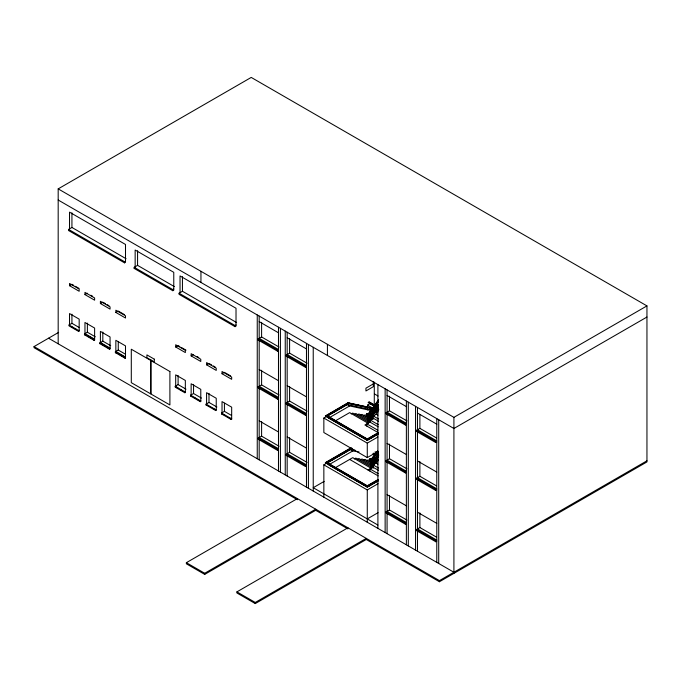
<?xml version="1.0" encoding="UTF-8"?>
<svg xmlns="http://www.w3.org/2000/svg" width="681" height="681" viewBox="0 0 681 681"><rect width="100%" height="100%" fill="white"/><g stroke="black" fill="none" stroke-linecap="round" stroke-linejoin="round"><path stroke-width="1.02" d="M335.069 421.045L349.668 412.609L368.004 423.199L368.072 414.201L378.559 399.892M378.559 400.113L368.072 414.431L368.94 414.925L378.193 402.301M369.647 422.314L369.792 413.103L369.936 422.084L364.922 424.987L377.853 432.452M368.94 414.925L378.193 402.079M369.792 416.227L378.364 404.531M378.508 404.616L369.792 416.397L378.508 404.786M369.792 418.849L378.364 407.153M378.508 407.238L369.792 419.011L378.508 407.408M371.094 468.613L371.128 459.394L377.58 451.018M371.128 459.615L377.58 451.239M372.882 458.339L373.026 467.115L368.004 470.009M370.949 468.307L370.949 459.513L371.996 460.118L378.449 451.512M371.996 460.118L378.449 451.741M378.44 454.236L373.026 461.539M378.585 454.321L372.882 461.624L378.585 454.482M378.44 456.849L373.026 464.161M378.585 456.934L372.882 464.238L378.585 457.104M58.183 343.794L58.183 188.875L251.221 77.421L646.95 305.897L646.95 461.931L439.432 581.736L366.259 539.488L255.264 603.579L236.92 592.989L236.92 591.874L347.923 527.792M69.522 228.859L69.522 212.14L125.5 244.462L125.5 262.296L124.538 262.849L68.56 230.527L68.56 229.412L71.931 227.463L126.079 258.729M69.522 285.697L79.175 291.272L79.175 289.042L69.522 283.466L69.522 285.697L71.931 284.309L73.693 285.322M68.56 229.412L124.538 261.734L125.5 261.181M84.963 294.618L94.616 300.185L94.616 297.955L84.963 292.387L84.963 294.618L87.381 293.222M135.153 266.748L135.153 250.029L173.766 272.323L173.766 290.157L172.795 290.71L134.191 268.425L134.191 267.31L137.571 265.36L174.336 286.59M134.191 268.425L135.153 267.863M100.405 303.53L110.058 309.106L110.058 306.876L100.405 301.3L100.405 303.53L102.822 302.134M69.522 325.595L69.522 313.558L79.175 319.134L79.175 331.17L78.69 331.451L69.036 325.876L69.036 324.982L71.931 323.313L78.953 327.365M297.367 499.718L34.05 347.693L34.05 346.578L58.643 332.379M69.036 324.982L78.69 330.557L79.175 330.276M115.847 312.443L125.5 318.018L125.5 315.788L115.847 310.221L115.847 312.443L118.264 311.055L124.402 314.596M84.478 333.903L94.131 339.47L94.616 339.198L84.963 333.622L84.963 322.479L94.616 328.046L94.616 340.083L94.131 340.364L84.478 334.797L84.478 333.903L87.381 332.226L95.272 336.789M84.478 334.797L84.963 334.516M134.191 267.31L172.795 289.595L173.766 289.042M180.039 292.66L180.039 275.941L236.018 308.263L236.018 326.097L235.056 326.659L179.069 294.337L179.069 293.222L182.448 291.272L236.596 322.53M99.928 343.709L100.405 343.428L100.405 331.392L110.058 336.967L110.058 349.004L109.573 349.285L99.928 343.709L99.928 342.815L102.822 341.147L110.714 345.701M99.928 342.815L109.573 348.391L110.058 348.11L100.405 342.534M115.37 351.736L125.023 357.304L125.5 357.023L115.847 351.456L115.847 340.313L125.5 345.88L125.5 357.917L125.023 358.197L115.37 352.622L115.37 351.736L118.264 350.06L125.287 354.111M115.37 352.622L117.609 353.362M150.595 360.368L151.08 360.087L151.08 393.524L150.595 393.805L150.595 359.815M175.689 346.995L185.343 352.571L185.343 350.34L175.689 344.765L175.689 346.995L178.107 345.599L179.861 346.612M179.069 293.222L235.056 325.544L236.018 324.982M191.14 355.908L200.784 361.483L200.784 359.253L191.14 353.686L191.14 355.908L193.549 354.52M206.581 364.829L216.235 370.404L216.235 368.174L206.581 362.598L206.581 364.829L208.99 363.433M178.328 388.417L175.689 386.893L175.689 374.856L185.343 380.432L185.343 392.469L184.866 392.75L175.213 387.174L175.213 386.28L178.107 384.612L186.007 389.166M278.486 350.613L277.525 351.175L258.218 340.032L258.218 338.917L261.598 336.967L279.057 347.046M258.218 340.032L259.18 339.47M175.213 386.28L184.866 391.856L185.343 391.575M222.023 373.741L231.676 379.317L231.676 377.087L222.023 371.511L222.023 373.741L224.432 372.354M191.14 394.92L191.14 383.778L200.784 389.345L200.784 401.381L200.308 401.662L190.654 396.087L190.654 395.201L193.549 393.524L201.448 398.087M190.654 396.087L191.14 395.814M258.218 338.917L277.525 350.06L278.486 349.506L259.18 338.355L259.18 316.069M190.654 395.201L200.308 400.768L200.784 400.496M306.476 366.778L305.514 367.331L286.207 356.189L286.207 355.073L289.587 353.124L307.054 363.211M206.096 405.008L206.581 404.727L206.581 392.69L216.235 398.266L216.235 410.302L215.749 410.575L206.096 405.008L206.096 404.114L208.99 402.445L216.89 407M206.096 404.114L215.749 409.69L216.235 409.409M278.486 398.538L277.525 399.1L258.218 387.957L258.218 386.842L261.598 384.893L279.057 394.971M222.023 412.754L222.023 401.603L231.676 407.178L231.676 419.215L231.191 419.496L221.538 413.92L221.538 413.026L224.432 411.358L231.455 415.41M221.538 413.92L223.777 414.661M286.207 355.073L305.514 366.216L306.476 365.663L287.169 354.52L287.169 332.226M221.538 413.026L231.191 418.602L231.676 418.321M258.218 386.842L277.525 397.985L278.486 397.423L259.18 386.28L259.18 340.509M306.476 414.703L305.514 415.257L286.207 404.114L286.207 402.999L289.587 401.049L307.054 411.137M278.486 449.809L277.525 450.362L258.218 439.219L258.218 438.104L261.598 436.155L279.057 446.242M286.207 402.999L305.514 414.142L306.476 413.588L287.169 402.445L287.169 356.674M373.316 383.914L365.935 388.179L365.935 390.962L373.316 386.697L373.316 381.683M377.946 434.069L367.28 440.224L325.399 416.04L348.025 402.752L377.887 409.213M325.399 416.04L348.025 402.973L377.887 409.434M377.955 433.056L367.28 439.219L327.135 415.819L348.893 403.254L378.755 409.715M327.135 416.04L348.893 403.475L378.755 409.936M378.168 451.324L367.28 457.606L323.85 432.537L323.85 418.049L347.259 404.531L377.112 410.992M329.587 417.521L349.668 405.927L376.44 411.724M258.218 438.104L277.525 449.256L278.486 448.694L259.18 437.551L259.18 387.395M377.938 408.2L368.302 402.411L369.17 401.909L377.921 406.966M368.302 402.641L369.17 402.139L377.044 406.685M351.217 413.946L352.758 413.061L369.264 422.586M367.527 409.868L367.527 405.093L369.936 403.697L378.627 408.711M354.299 414.397L355.848 413.503L370.515 421.973M306.476 465.966L305.514 466.528L286.207 455.385L286.207 454.27L289.587 452.32L307.054 462.399M357.389 414.84L358.938 413.946L369.936 420.305M360.479 415.291L362.028 414.397L371.196 419.692M363.569 415.733L365.11 414.84L372.447 419.079M365.884 416.627L368.2 415.291L378.525 421.25M378.193 424.621L369.936 419.854L373.026 418.074L373.026 415.844L376.116 414.057L376.116 411.835L378.432 410.498M369.749 416.627L371.29 415.733L373.12 416.789M406.378 424.45L405.408 425.012L386.101 413.869L386.101 412.754L389.481 410.796L406.949 420.884M286.207 454.27L305.514 465.412L306.476 464.859L287.169 453.708L287.169 404.599M378.151 480.76L367.28 487.034L325.399 462.629L351.115 447.775L351.983 448.277L327.135 462.85L367.28 486.03L378.168 479.747M325.399 462.85L350.196 448.532M327.135 415.819L367.28 438.998L377.955 432.835M327.135 462.85L351.983 448.498M323.85 497.173L323.85 464.851L350.349 449.562L355.55 450.396M325.399 415.819L367.28 440.003L377.946 433.848M378.023 434.129L367.28 440.335L328.676 418.049M359.006 451.954L352.758 450.95L328.676 464.851L367.28 487.145L378.236 480.82M323.85 418.049L367.28 443.118L377.887 436.998M386.101 412.754L405.408 423.897L406.378 423.335L387.072 412.192L387.072 389.907M334.958 467.915L352.758 457.641L371.094 468.23M354.299 458.977L355.848 458.083L373.265 468.145M357.389 459.42L358.938 458.534L372.686 466.468M360.479 459.871L362.028 458.977L373.026 465.327M324.165 481.39L313.234 487.707L377.904 525.042M347.923 528.907L315.703 510.307L204.709 574.389L186.364 563.8L186.364 562.685L297.367 498.603M363.569 460.313L365.11 459.42L374.286 464.714M436.776 442.003L435.814 442.565L416.508 431.422L416.508 430.307L419.888 428.358L436.436 437.909M366.659 460.756L368.2 459.871L374.618 463.574M369.749 461.207L371.29 460.313L375.878 462.961M372.83 461.65L374.38 460.756L376.21 461.82M378.525 468.06L373.026 464.885L376.116 463.097L376.116 460.867L378.432 459.53M58.183 188.875L453.912 417.351L646.95 305.897M372.737 467.115L378.525 470.29M406.378 472.376L405.408 472.937L386.101 461.786L386.101 460.671L389.481 458.722L406.949 468.809M646.95 317.04L453.912 428.494L58.183 200.018M186.364 562.685L204.709 573.274L315.703 509.192L315.703 510.307M416.508 430.307L435.814 441.45L436.776 440.888L417.479 429.745L417.479 407.459M327.135 462.629L367.28 485.808L378.168 479.526M325.399 462.629L367.28 486.813L378.151 480.539M323.85 464.851L367.28 489.928L378.091 483.697M386.101 460.671L405.408 471.822L406.378 471.261L387.072 460.118L387.072 413.307M436.776 489.928L435.814 490.49L416.508 479.339L416.508 478.232L419.888 476.274L436.436 485.834M367.28 518.905L378.091 512.674M406.378 523.646L405.408 524.2L386.101 513.057L386.101 511.942L389.481 509.992L406.949 520.08M416.508 478.232L435.814 489.375L436.776 488.813L417.479 477.67L417.479 431.899M236.92 591.874L255.264 602.464L366.259 538.382L366.259 539.488M386.101 511.942L405.408 523.085L406.378 522.531L387.072 511.388L387.072 461.233M436.776 541.199L435.814 541.753L416.508 530.61L416.508 529.495L419.888 527.545L436.436 537.096M416.508 529.495L435.814 540.637L436.776 540.084L417.479 528.941L417.479 478.786M34.05 346.578L439.432 580.621L646.95 460.816M375.078 451.843L377.163 452.175M375.946 452.346L378.032 452.678M373.265 453.24L378.474 454.074M372.55 454.125L378.798 455.129M376.84 460.739L370.549 459.726L369.681 459.003L378.066 460.347M369.681 459.224L378.066 460.569M369.681 459.003L377.887 460.679M376.244 463.48L371.239 462.74M371.094 462.825L375.359 463.395M371.239 462.901L375.359 463.565M373.154 465.6L371.239 465.353M373.299 465.685L371.094 465.438L373.299 465.855M373.699 415.98L367.493 414.635L366.625 413.912L374.899 415.708M366.625 414.133L373.869 415.708M366.625 413.912L373.699 415.759M373.239 418.764L368.157 417.657L372.371 418.619M368.157 417.828L373.239 418.926M370.192 420.722L368.157 420.279L370.336 420.798M370.336 420.969L368.302 420.526M259.18 321.636L278.486 332.788M287.169 337.802L306.476 348.944M387.072 395.474L406.378 406.617M417.479 413.026L436.776 424.178M374.482 393.95L378.066 396.019M368.302 402.411L377.938 407.979M367.527 405.093L378.142 411.222M376.116 411.835L377.946 412.89M376.116 414.057L377.946 415.121M373.026 415.844L378.525 419.019M368.072 414.201L368.94 414.703M368.004 414.508L368.302 423.471M347.259 404.531L349.668 405.927M369.936 422.084L378.193 426.851M377.853 430.222L366.846 423.871L366.846 426.093M259.18 369.562L278.486 380.713M287.169 385.727L306.476 396.87M387.072 443.399L406.378 454.542M417.479 460.952L436.776 472.095M75.446 286.335L78.953 288.361M90.888 295.248L92.642 296.261M103.699 302.645L105.453 303.658M107.206 304.671L108.96 305.684M181.614 347.625L186.007 350.162M197.056 356.546L198.809 357.559M209.867 363.943L211.621 364.956M213.383 365.969L215.136 366.982M225.309 372.856L230.578 375.895M376.116 460.867L377.946 461.931M371.128 459.394L371.996 459.888M376.116 463.097L377.946 464.161M350.349 449.562L352.758 450.95M378.193 473.661L369.936 468.894L369.936 471.124M349.668 459.42L378.193 475.891M259.18 420.832L278.486 431.975M287.169 436.989L306.476 448.141M387.072 494.67L406.378 505.813M417.479 512.223L436.776 523.366M71.275 326.608L73.029 327.621M74.782 328.634L76.544 329.647M87.594 336.031L94.616 340.083M103.044 344.952L104.797 345.965M106.551 346.978L108.305 347.991M119.362 354.375L125.5 357.917M180.959 389.932L182.712 390.945M193.77 397.329L195.524 398.342M197.277 399.355L200.784 401.381M212.719 408.277L214.472 409.29M229.046 417.7L231.676 419.215M48.53 338.219L453.912 572.261M453.912 417.351L453.912 573.376M439.432 580.621L439.432 581.736M438.709 419.717L438.709 563.485M436.776 418.602L436.776 562.378M435.814 441.45L435.814 442.565M435.814 489.375L435.814 490.49M435.814 540.637L435.814 541.753M419.888 414.772L419.888 428.358M419.888 461.65L419.888 476.274M419.888 512.921L419.888 527.545M417.479 531.112L417.479 551.227M415.546 406.344L415.546 550.112M408.302 402.165L408.302 545.932M406.378 401.049L406.378 544.817M405.408 423.897L405.408 425.012M405.408 471.822L405.408 472.937M405.408 523.085L405.408 524.2M389.481 396.172L389.481 410.796M389.481 444.097L389.481 458.722M389.481 495.368L389.481 509.992M387.072 513.559L387.072 533.674M385.14 388.791L385.14 532.559M377.904 384.612L377.904 528.379M374.286 382.16L374.286 405.816M371.239 459.615L371.239 468.537M369.792 413.103L369.792 422.169M368.157 414.542L368.157 423.522M367.28 443.118L367.28 457.606M367.28 489.928L367.28 522.25M327.425 344.322L327.425 355.465M313.234 347.276L313.234 491.044M308.408 344.484L308.408 488.26M306.476 343.369L306.476 487.145M305.514 366.216L305.514 367.331M305.514 414.142L305.514 415.257M305.514 465.412L305.514 466.528M289.587 338.5L289.587 353.124M289.587 386.425L289.587 401.049M289.587 437.687L289.587 452.32M287.169 454.823L287.169 476.002M285.245 331.111L285.245 474.887M280.419 328.327L280.419 472.103M278.486 327.212L278.486 470.988M277.525 350.06L277.525 351.175M277.525 397.985L277.525 399.1M277.525 449.256L277.525 450.362M261.598 322.334L261.598 336.967M261.598 370.26L261.598 384.893M261.598 421.53L261.598 436.155M259.18 439.722L259.18 459.837M257.248 314.954L257.248 458.722M255.264 602.464L255.264 603.579M235.056 325.544L235.056 326.659M231.191 418.602L231.191 419.496M224.432 403.254L224.432 411.358M215.749 409.69L215.749 410.575M208.99 393.32L208.99 402.445M204.709 573.274L204.709 574.389M200.946 271.302L200.946 282.445M200.308 400.768L200.308 401.662M193.549 384.407L193.549 393.524M184.866 391.856L184.866 392.75M182.448 276.639L182.448 291.272M178.107 375.495L178.107 384.612M172.795 289.595L172.795 290.71M137.571 250.727L137.571 265.36M125.023 357.304L125.023 358.197M124.538 261.734L124.538 262.849M118.264 341.956L118.264 350.06M109.573 348.391L109.573 349.285M102.822 332.03L102.822 341.147M94.131 339.47L94.131 340.364M87.381 323.109L87.381 332.226M78.69 330.557L78.69 331.451M71.931 212.838L71.931 227.463M71.931 314.196L71.931 323.313M348.893 403.254L348.025 402.752L348.893 403.254M154.298 359.159L146.909 354.895L146.909 357.687L154.298 361.943L154.298 359.159M169.901 371.511L131.297 349.225L131.297 382.662L169.901 404.948L169.901 371.511"/></g></svg>
